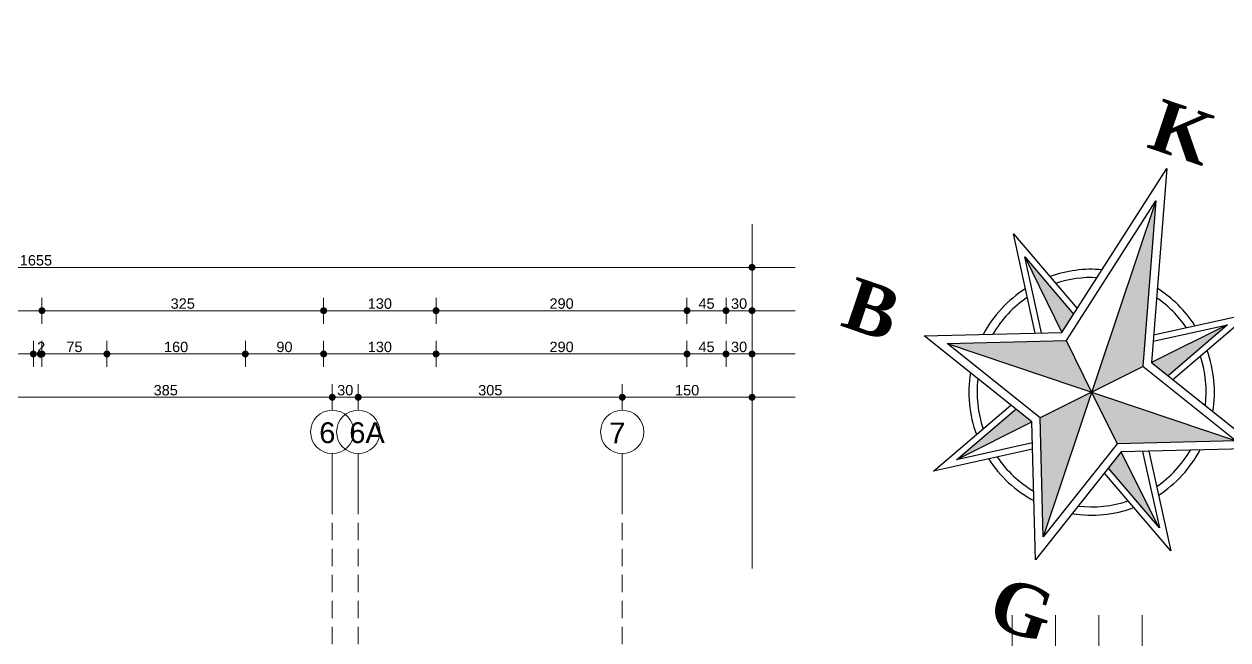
# Model space of a CAD drawing. Header units: millimetres. Extents: x 38129 to 72024, y -56282 to 16512.
# Drawn here: x 51992 to 53383, y -43069 to -42358 of the extents above; entities that cross this region are included whole.
import ezdxf

# ---------------------------------------------------------------- set-up
doc = ezdxf.new("R2010")
doc.units = ezdxf.units.MM
doc.linetypes.add('HIDDEN', pattern=[0.375, 0.25, -0.125])
for name, color, linetype, lineweight in [('AKS', 55, 'HIDDEN', 0), ('DIŞÖLÇÜ', 37, 'Continuous', 0), ('DÖŞEME', 4, 'Continuous', 15), ('dışölçü', 32, 'Continuous', 25)]:
    doc.layers.add(name, color=color, linetype=linetype, lineweight=lineweight)
doc.styles.add('icdisolcu_yazi', font='arial.ttf')
doc.styles.add('MALİ1', font='timesbd.ttf')
doc.styles.get("Standard").update_dxf_attribs({"font": 'arial.ttf'})
doc.dimstyles.new('İç Ölçü', dxfattribs={"dimtxt": 12, "dimasz": 8, "dimexe": 5, "dimexo": 0, "dimgap": 2, "dimtad": 1, "dimdec": 0, "dimzin": 12, "dimdsep": 46, "dimtxsty": 'icdisolcu_yazi', "dimblk": 'DOT', "dimcen": 8, "dimdle": 5, "dimclrd": 256, "dimclre": 256, "dimclrt": 7, "dimadec": 0, "dimazin": 3, "dimtfac": 1, "dimtdec": 0, "dimtix": 1, "dimtmove": 2, "dimatfit": 3, "dimldrblk": 'DOT', "dimfxl": 0, "dimtolj": 1, "dimtzin": 0, "dimlwd": -1, "dimlwe": -1, "dimarcsym": 0})

# ---------------------------------------------------------------- blocks, each defined once
blk = doc.blocks.new('KUZEY İŞARETİ')
at = {"layer": 'DÖŞEME'}
h = blk.add_hatch(color=256, dxfattribs=at)
h.paths.add_polyline_path([(0, -74.01), (-19.77, -19.77), (0, 0)])
h.paths.add_polyline_path([(74.01, 0), (19.77, -19.77), (0, 0)])
h.paths.add_polyline_path([(19.59, 19.59), (0, 0), (0, 97.96)])
h.paths.add_polyline_path([(-74.01, 0), (-19.77, 19.77), (0, 0)])
h = blk.add_hatch(color=256, dxfattribs=at)
h.paths.add_polyline_path([(-51.67, -51.83), (-32.27, -19.48), (-22.9, -22.9)])
h.paths.add_polyline_path([(51.84, -51.76), (19.46, -32.33), (22.9, -22.9)])
h.paths.add_polyline_path([(32.6, 19.36), (22.9, 22.9), (52.03, 51.88), (52.15, 51.95)])
h.paths.add_polyline_path([(-22.9, 22.9), (-51.67, 51.83), (-51.75, 51.95), (-20.35, 33.11)])
for p, q in [((0, 97.96), (0, -74.01)), ((-51.67, 51.83), (-22.9, 22.9)), ((52.03, 51.88), (22.9, 22.9)), ((19.77, 19.77), (-19.77, -19.77)), ((-19.77, 19.77), (0, 0)), ((-74.01, 0), (74.01, 0)), ((0, 0), (19.77, -19.77)), ((-51.67, -51.83), (-22.9, -22.9)), ((51.84, -51.76), (22.9, -22.9))]:
    blk.add_line(p, q)
for points in [[(-22.9, 22.9), (0, 114.49), (22.9, 22.9), (85.73, 0), (22.9, -22.9), (0, -85.73), (-22.9, -22.9), (-85.73, 0)], [(-19.52, 19.86), (0, 97.96), (19.52, 19.86), (74.01, 0), (19.77, -19.77), (0, -74.01), (-19.77, -19.77), (-74.01, 0)]]:
    blk.add_lwpolyline(points, close=True)
for points in [[(-35.15, 18.44), (-60.52, 60.72), (-19.58, 36.16)], [(19.64, 35.95), (60.92, 60.72), (35.48, 18.31)], [(-32.27, 19.48), (-51.75, 51.95), (-20.35, 33.11)], [(20.4, 32.9), (52.15, 51.95), (32.6, 19.36)], [(-18.34, -35.41), (-60.52, -60.72), (-35.15, -18.44)], [(-19.39, -32.53), (-51.75, -51.95), (-32.27, -19.48)], [(35.48, -18.31), (60.92, -60.72), (18.41, -35.21)], [(32.6, -19.36), (52.15, -51.95), (19.46, -32.33)]]:
    blk.add_lwpolyline(points)
for radius, start, end in [(59.62, 103.72159, 128.48425), (55.61, 105.91894, 126.92698), (59.62, 51.30105, 76.27841), (55.61, 52.84041, 74.08106), (59.62, 141.22955, 170.53007), (59.62, 9.46993, 38.41262), (55.61, 142.76296, 168.1645), (55.61, 11.8355, 36.84936), (59.62, 189.46993, 218.77045), (55.61, 191.8355, 217.23704), (55.61, 323.15064, 348.1645), (59.62, 321.58738, 350.53007), (59.62, 231.51575, 260.53007), (55.61, 233.07302, 258.1645), (59.62, 279.46993, 308.69895), (55.61, 281.8355, 307.15959)]:
    blk.add_arc((0, 0), radius, start, end)
at = {"style": 'MALİ1'}
for s, p in [('K', (-13.15, 121.07)), ('B', (-126.55, -8.33)), ('D', (92.59, -8.33)), ('G', (-13.15, -123.15))]:
    blk.add_text(s, height=25, dxfattribs=at).set_placement(p)
blk = doc.blocks.new('_Dot')
at = {"color": 0, "lineweight": -2}
blk.add_line((-0.5, 0), (-1, 0), dxfattribs=at)
at = {"color": 0, "lineweight": 30, "const_width": 0.5}
blk.add_lwpolyline([(-0.25, 0, 1), (0.25, 0, 1)], format="xyb", close=True, dxfattribs=at)
blk = doc.blocks.new('*D1549')
at = {"layer": 'Defpoints', "color": 0, "lineweight": 120, "transparency": 16777216}
for p in [(51963.7, -42788.7), (52348.5, -42788.7), (52348.5, -42788.7)]:
    blk.add_point(p, dxfattribs=at)
at = {"layer": 'DIŞÖLÇÜ', "transparency": 16777216}
for p, q in [((51963.7, -42788.7), (51963.7, -42783.7)), ((52348.5, -42788.7), (52348.5, -42783.7))]:
    blk.add_line(p, q, dxfattribs=at)
at = {"layer": 'DIŞÖLÇÜ', "linetype": 'Continuous', "transparency": 16777216}
blk.add_line((51971.7, -42788.7), (52340.5, -42788.7), dxfattribs=at)
at = {"layer": 'DIŞÖLÇÜ', "transparency": 16777216, "xscale": 8, "yscale": 8, "zscale": 8, "rotation": 180}
blk.add_blockref('_Dot', (51963.7, -42788.7), dxfattribs=at)
at = {"layer": 'DIŞÖLÇÜ', "transparency": 16777216, "xscale": 8, "yscale": 8, "zscale": 8}
blk.add_blockref('_Dot', (52348.5, -42788.7), dxfattribs=at)
at = {"layer": 'DIŞÖLÇÜ', "color": 7, "transparency": 16777216, "insert": (52156.1, -42780.6), "char_height": 12, "attachment_point": 5, "style": 'icdisolcu_yazi'}
blk.add_mtext('\\A1;385', dxfattribs=at)
blk = doc.blocks.new('*D1550')
at = {"layer": 'Defpoints', "color": 0, "lineweight": 120, "transparency": 16777216}
for p in [(52378.5, -42788.7), (52683.6, -42788.7), (52683.6, -42788.7)]:
    blk.add_point(p, dxfattribs=at)
at = {"layer": 'DIŞÖLÇÜ', "transparency": 16777216}
for p, q in [((52378.5, -42788.7), (52378.5, -42783.7)), ((52683.6, -42788.7), (52683.6, -42783.7))]:
    blk.add_line(p, q, dxfattribs=at)
at = {"layer": 'DIŞÖLÇÜ', "linetype": 'Continuous', "transparency": 16777216}
blk.add_line((52386.5, -42788.7), (52675.6, -42788.7), dxfattribs=at)
at = {"layer": 'DIŞÖLÇÜ', "transparency": 16777216, "xscale": 8, "yscale": 8, "zscale": 8, "rotation": 180}
blk.add_blockref('_Dot', (52378.5, -42788.7), dxfattribs=at)
at = {"layer": 'DIŞÖLÇÜ', "transparency": 16777216, "xscale": 8, "yscale": 8, "zscale": 8}
blk.add_blockref('_Dot', (52683.6, -42788.7), dxfattribs=at)
at = {"layer": 'DIŞÖLÇÜ', "color": 7, "transparency": 16777216, "insert": (52531.1, -42780.6), "char_height": 12, "attachment_point": 5, "style": 'icdisolcu_yazi'}
blk.add_mtext('\\A1;305', dxfattribs=at)
blk = doc.blocks.new('*D1551')
at = {"layer": 'Defpoints', "color": 0, "lineweight": 120, "transparency": 16777216}
for p in [(52683.6, -42788.7), (52833.6, -42788.7), (52833.6, -42788.7)]:
    blk.add_point(p, dxfattribs=at)
at = {"layer": 'DIŞÖLÇÜ', "transparency": 16777216}
for p, q in [((52683.6, -42788.7), (52683.6, -42783.7)), ((52833.6, -42788.7), (52833.6, -42783.7))]:
    blk.add_line(p, q, dxfattribs=at)
at = {"layer": 'DIŞÖLÇÜ', "linetype": 'Continuous', "transparency": 16777216}
blk.add_line((52691.6, -42788.7), (52825.6, -42788.7), dxfattribs=at)
at = {"layer": 'DIŞÖLÇÜ', "transparency": 16777216, "xscale": 8, "yscale": 8, "zscale": 8, "rotation": 180}
blk.add_blockref('_Dot', (52683.6, -42788.7), dxfattribs=at)
at = {"layer": 'DIŞÖLÇÜ', "transparency": 16777216, "xscale": 8, "yscale": 8, "zscale": 8}
blk.add_blockref('_Dot', (52833.6, -42788.7), dxfattribs=at)
at = {"layer": 'DIŞÖLÇÜ', "color": 7, "transparency": 16777216, "insert": (52758.6, -42780.6), "char_height": 12, "attachment_point": 5, "style": 'icdisolcu_yazi'}
blk.add_mtext('\\A1;150', dxfattribs=at)
blk = doc.blocks.new('*D1582')
at = {"layer": 'Defpoints', "color": 0, "lineweight": 120, "transparency": 16777216}
for p in [(51883.1, -42738.7), (52003.1, -42738.7), (52003.1, -42738.7)]:
    blk.add_point(p, dxfattribs=at)
at = {"layer": 'DIŞÖLÇÜ', "transparency": 16777216}
for p, q in [((51883.1, -42738.7), (51883.1, -42733.7)), ((52003.1, -42738.7), (52003.1, -42733.7))]:
    blk.add_line(p, q, dxfattribs=at)
at = {"layer": 'DIŞÖLÇÜ', "linetype": 'Continuous', "transparency": 16777216}
blk.add_line((51891.1, -42738.7), (51995.1, -42738.7), dxfattribs=at)
at = {"layer": 'DIŞÖLÇÜ', "transparency": 16777216, "xscale": 8, "yscale": 8, "zscale": 8, "rotation": 180}
blk.add_blockref('_Dot', (51883.1, -42738.7), dxfattribs=at)
at = {"layer": 'DIŞÖLÇÜ', "transparency": 16777216, "xscale": 8, "yscale": 8, "zscale": 8}
blk.add_blockref('_Dot', (52003.1, -42738.7), dxfattribs=at)
at = {"layer": 'DIŞÖLÇÜ', "color": 7, "transparency": 16777216, "insert": (51943.1, -42730.6), "char_height": 12, "attachment_point": 5, "style": 'icdisolcu_yazi'}
blk.add_mtext('\\A1;120', dxfattribs=at)
blk = doc.blocks.new('*D1583')
at = {"layer": 'Defpoints', "color": 0, "lineweight": 120, "transparency": 16777216}
for p in [(52011.1, -42738.7), (52013.1, -42738.7), (52013.1, -42738.7)]:
    blk.add_point(p, dxfattribs=at)
at = {"layer": 'DIŞÖLÇÜ', "linetype": 'Continuous', "transparency": 16777216}
for p, q in [((52003.1, -42738.7), (51995.1, -42738.7)), ((52011.1, -42738.7), (52013.1, -42738.7)), ((52021.1, -42738.7), (52029.1, -42738.7))]:
    blk.add_line(p, q, dxfattribs=at)
at = {"layer": 'DIŞÖLÇÜ', "transparency": 16777216}
for p, q in [((52011.1, -42738.7), (52011.1, -42743.7)), ((52013.1, -42738.7), (52013.1, -42743.7))]:
    blk.add_line(p, q, dxfattribs=at)
at = {"layer": 'DIŞÖLÇÜ', "transparency": 16777216, "xscale": 8, "yscale": 8, "zscale": 8}
blk.add_blockref('_Dot', (52011.1, -42738.7), dxfattribs=at)
at = {"layer": 'DIŞÖLÇÜ', "transparency": 16777216, "xscale": 8, "yscale": 8, "zscale": 8, "rotation": 180}
blk.add_blockref('_Dot', (52013.1, -42738.7), dxfattribs=at)
at = {"layer": 'DIŞÖLÇÜ', "color": 7, "transparency": 16777216, "insert": (52012.1, -42730.7), "char_height": 12, "attachment_point": 5, "style": 'icdisolcu_yazi'}
blk.add_mtext('\\A1;2', dxfattribs=at)
blk = doc.blocks.new('*D1584')
at = {"layer": 'Defpoints', "color": 0, "lineweight": 120, "transparency": 16777216}
for p in [(52013.1, -42738.7), (52088.1, -42738.7), (52088.1, -42738.7)]:
    blk.add_point(p, dxfattribs=at)
at = {"layer": 'DIŞÖLÇÜ', "transparency": 16777216}
for p, q in [((52013.1, -42738.7), (52013.1, -42733.7)), ((52088.1, -42738.7), (52088.1, -42733.7))]:
    blk.add_line(p, q, dxfattribs=at)
at = {"layer": 'DIŞÖLÇÜ', "linetype": 'Continuous', "transparency": 16777216}
blk.add_line((52021.1, -42738.7), (52080.1, -42738.7), dxfattribs=at)
at = {"layer": 'DIŞÖLÇÜ', "transparency": 16777216, "xscale": 8, "yscale": 8, "zscale": 8, "rotation": 180}
blk.add_blockref('_Dot', (52013.1, -42738.7), dxfattribs=at)
at = {"layer": 'DIŞÖLÇÜ', "transparency": 16777216, "xscale": 8, "yscale": 8, "zscale": 8}
blk.add_blockref('_Dot', (52088.1, -42738.7), dxfattribs=at)
at = {"layer": 'DIŞÖLÇÜ', "color": 7, "transparency": 16777216, "insert": (52050.6, -42730.6), "char_height": 12, "attachment_point": 5, "style": 'icdisolcu_yazi'}
blk.add_mtext('\\A1;75', dxfattribs=at)
blk = doc.blocks.new('*D1585')
at = {"layer": 'Defpoints', "color": 0, "lineweight": 120, "transparency": 16777216}
for p in [(52088.1, -42738.7), (52248.1, -42738.7), (52248.1, -42738.7)]:
    blk.add_point(p, dxfattribs=at)
at = {"layer": 'DIŞÖLÇÜ', "transparency": 16777216}
for p, q in [((52088.1, -42738.7), (52088.1, -42733.7)), ((52248.1, -42738.7), (52248.1, -42733.7))]:
    blk.add_line(p, q, dxfattribs=at)
at = {"layer": 'DIŞÖLÇÜ', "linetype": 'Continuous', "transparency": 16777216}
blk.add_line((52096.1, -42738.7), (52240.1, -42738.7), dxfattribs=at)
at = {"layer": 'DIŞÖLÇÜ', "transparency": 16777216, "xscale": 8, "yscale": 8, "zscale": 8, "rotation": 180}
blk.add_blockref('_Dot', (52088.1, -42738.7), dxfattribs=at)
at = {"layer": 'DIŞÖLÇÜ', "transparency": 16777216, "xscale": 8, "yscale": 8, "zscale": 8}
blk.add_blockref('_Dot', (52248.1, -42738.7), dxfattribs=at)
at = {"layer": 'DIŞÖLÇÜ', "color": 7, "transparency": 16777216, "insert": (52168.1, -42730.6), "char_height": 12, "attachment_point": 5, "style": 'icdisolcu_yazi'}
blk.add_mtext('\\A1;160', dxfattribs=at)
blk = doc.blocks.new('*D1586')
at = {"layer": 'Defpoints', "color": 0, "lineweight": 120, "transparency": 16777216}
for p in [(52248.1, -42738.7), (52338.5, -42738.7), (52338.5, -42738.7)]:
    blk.add_point(p, dxfattribs=at)
at = {"layer": 'DIŞÖLÇÜ', "transparency": 16777216}
for p, q in [((52248.1, -42738.7), (52248.1, -42733.7)), ((52338.5, -42738.7), (52338.5, -42733.7))]:
    blk.add_line(p, q, dxfattribs=at)
at = {"layer": 'DIŞÖLÇÜ', "linetype": 'Continuous', "transparency": 16777216}
blk.add_line((52256.1, -42738.7), (52330.5, -42738.7), dxfattribs=at)
at = {"layer": 'DIŞÖLÇÜ', "transparency": 16777216, "xscale": 8, "yscale": 8, "zscale": 8, "rotation": 180}
blk.add_blockref('_Dot', (52248.1, -42738.7), dxfattribs=at)
at = {"layer": 'DIŞÖLÇÜ', "transparency": 16777216, "xscale": 8, "yscale": 8, "zscale": 8}
blk.add_blockref('_Dot', (52338.5, -42738.7), dxfattribs=at)
at = {"layer": 'DIŞÖLÇÜ', "color": 7, "transparency": 16777216, "insert": (52293.3, -42730.6), "char_height": 12, "attachment_point": 5, "style": 'icdisolcu_yazi'}
blk.add_mtext('\\A1;90', dxfattribs=at)
blk = doc.blocks.new('*D1587')
at = {"layer": 'Defpoints', "color": 0, "lineweight": 120, "transparency": 16777216}
for p in [(52338.5, -42738.7), (52468.5, -42738.7), (52468.5, -42738.7)]:
    blk.add_point(p, dxfattribs=at)
at = {"layer": 'DIŞÖLÇÜ', "transparency": 16777216}
for p, q in [((52338.5, -42738.7), (52338.5, -42733.7)), ((52468.5, -42738.7), (52468.5, -42733.7))]:
    blk.add_line(p, q, dxfattribs=at)
at = {"layer": 'DIŞÖLÇÜ', "linetype": 'Continuous', "transparency": 16777216}
blk.add_line((52346.5, -42738.7), (52460.5, -42738.7), dxfattribs=at)
at = {"layer": 'DIŞÖLÇÜ', "transparency": 16777216, "xscale": 8, "yscale": 8, "zscale": 8, "rotation": 180}
blk.add_blockref('_Dot', (52338.5, -42738.7), dxfattribs=at)
at = {"layer": 'DIŞÖLÇÜ', "transparency": 16777216, "xscale": 8, "yscale": 8, "zscale": 8}
blk.add_blockref('_Dot', (52468.5, -42738.7), dxfattribs=at)
at = {"layer": 'DIŞÖLÇÜ', "color": 7, "transparency": 16777216, "insert": (52403.5, -42730.6), "char_height": 12, "attachment_point": 5, "style": 'icdisolcu_yazi'}
blk.add_mtext('\\A1;130', dxfattribs=at)
blk = doc.blocks.new('*D1588')
at = {"layer": 'Defpoints', "color": 0, "lineweight": 120, "transparency": 16777216}
for p in [(52468.5, -42738.7), (52758.4, -42738.7), (52758.4, -42738.7)]:
    blk.add_point(p, dxfattribs=at)
at = {"layer": 'DIŞÖLÇÜ', "transparency": 16777216}
for p, q in [((52468.5, -42738.7), (52468.5, -42733.7)), ((52758.4, -42738.7), (52758.4, -42733.7))]:
    blk.add_line(p, q, dxfattribs=at)
at = {"layer": 'DIŞÖLÇÜ', "linetype": 'Continuous', "transparency": 16777216}
blk.add_line((52476.5, -42738.7), (52750.4, -42738.7), dxfattribs=at)
at = {"layer": 'DIŞÖLÇÜ', "transparency": 16777216, "xscale": 8, "yscale": 8, "zscale": 8, "rotation": 180}
blk.add_blockref('_Dot', (52468.5, -42738.7), dxfattribs=at)
at = {"layer": 'DIŞÖLÇÜ', "transparency": 16777216, "xscale": 8, "yscale": 8, "zscale": 8}
blk.add_blockref('_Dot', (52758.4, -42738.7), dxfattribs=at)
at = {"layer": 'DIŞÖLÇÜ', "color": 7, "transparency": 16777216, "insert": (52613.5, -42730.6), "char_height": 12, "attachment_point": 5, "style": 'icdisolcu_yazi'}
blk.add_mtext('\\A1;290', dxfattribs=at)
blk = doc.blocks.new('*D1589')
at = {"layer": 'Defpoints', "color": 0, "lineweight": 120, "transparency": 16777216}
for p in [(52758.4, -42738.7), (52803.5, -42738.7), (52803.5, -42738.7)]:
    blk.add_point(p, dxfattribs=at)
at = {"layer": 'DIŞÖLÇÜ', "transparency": 16777216}
for p, q in [((52758.4, -42738.7), (52758.4, -42733.7)), ((52803.5, -42738.7), (52803.5, -42733.7))]:
    blk.add_line(p, q, dxfattribs=at)
at = {"layer": 'DIŞÖLÇÜ', "linetype": 'Continuous', "transparency": 16777216}
blk.add_line((52766.4, -42738.7), (52795.5, -42738.7), dxfattribs=at)
at = {"layer": 'DIŞÖLÇÜ', "transparency": 16777216, "xscale": 8, "yscale": 8, "zscale": 8, "rotation": 180}
blk.add_blockref('_Dot', (52758.4, -42738.7), dxfattribs=at)
at = {"layer": 'DIŞÖLÇÜ', "transparency": 16777216, "xscale": 8, "yscale": 8, "zscale": 8}
blk.add_blockref('_Dot', (52803.5, -42738.7), dxfattribs=at)
at = {"layer": 'DIŞÖLÇÜ', "color": 7, "transparency": 16777216, "insert": (52781, -42730.6), "char_height": 12, "attachment_point": 5, "style": 'icdisolcu_yazi'}
blk.add_mtext('\\A1;45', dxfattribs=at)
blk = doc.blocks.new('*D1590')
at = {"layer": 'Defpoints', "color": 0, "lineweight": 120, "transparency": 16777216}
for p in [(52803.5, -42738.7), (52833.6, -42738.7), (52833.6, -42738.7)]:
    blk.add_point(p, dxfattribs=at)
at = {"layer": 'DIŞÖLÇÜ', "transparency": 16777216}
for p, q in [((52803.5, -42738.7), (52803.5, -42733.7)), ((52833.6, -42738.7), (52833.6, -42733.7))]:
    blk.add_line(p, q, dxfattribs=at)
at = {"layer": 'DIŞÖLÇÜ', "linetype": 'Continuous', "transparency": 16777216}
blk.add_line((52811.5, -42738.7), (52825.6, -42738.7), dxfattribs=at)
at = {"layer": 'DIŞÖLÇÜ', "transparency": 16777216, "xscale": 8, "yscale": 8, "zscale": 8, "rotation": 180}
blk.add_blockref('_Dot', (52803.5, -42738.7), dxfattribs=at)
at = {"layer": 'DIŞÖLÇÜ', "transparency": 16777216, "xscale": 8, "yscale": 8, "zscale": 8}
blk.add_blockref('_Dot', (52833.6, -42738.7), dxfattribs=at)
at = {"layer": 'DIŞÖLÇÜ', "color": 7, "transparency": 16777216, "insert": (52818.6, -42730.6), "char_height": 12, "attachment_point": 5, "style": 'icdisolcu_yazi'}
blk.add_mtext('\\A1;30', dxfattribs=at)
blk = doc.blocks.new('*D1591')
at = {"layer": 'Defpoints', "color": 0, "lineweight": 120, "transparency": 16777216}
for p in [(52803.5, -42688.7), (52803.5, -42688.7), (52833.6, -42688.7)]:
    blk.add_point(p, dxfattribs=at)
at = {"layer": 'DIŞÖLÇÜ', "transparency": 16777216}
for p, q in [((52803.5, -42688.7), (52803.5, -42683.7)), ((52833.6, -42688.7), (52833.6, -42683.7))]:
    blk.add_line(p, q, dxfattribs=at)
at = {"layer": 'DIŞÖLÇÜ', "linetype": 'Continuous', "transparency": 16777216}
blk.add_line((52825.6, -42688.7), (52811.5, -42688.7), dxfattribs=at)
at = {"layer": 'DIŞÖLÇÜ', "transparency": 16777216, "xscale": 8, "yscale": 8, "zscale": 8, "rotation": 180}
blk.add_blockref('_Dot', (52803.5, -42688.7), dxfattribs=at)
at = {"layer": 'DIŞÖLÇÜ', "transparency": 16777216, "xscale": 8, "yscale": 8, "zscale": 8}
blk.add_blockref('_Dot', (52833.6, -42688.7), dxfattribs=at)
at = {"layer": 'DIŞÖLÇÜ', "color": 7, "transparency": 16777216, "insert": (52818.6, -42680.6), "char_height": 12, "attachment_point": 5, "style": 'icdisolcu_yazi'}
blk.add_mtext('\\A1;30', dxfattribs=at)
blk = doc.blocks.new('*D1592')
at = {"layer": 'Defpoints', "color": 0, "lineweight": 120, "transparency": 16777216}
for p in [(52758.4, -42688.7), (52758.4, -42688.7), (52803.5, -42688.7)]:
    blk.add_point(p, dxfattribs=at)
at = {"layer": 'DIŞÖLÇÜ', "transparency": 16777216}
for p, q in [((52758.4, -42688.7), (52758.4, -42683.7)), ((52803.5, -42688.7), (52803.5, -42683.7))]:
    blk.add_line(p, q, dxfattribs=at)
at = {"layer": 'DIŞÖLÇÜ', "linetype": 'Continuous', "transparency": 16777216}
blk.add_line((52795.5, -42688.7), (52766.4, -42688.7), dxfattribs=at)
at = {"layer": 'DIŞÖLÇÜ', "transparency": 16777216, "xscale": 8, "yscale": 8, "zscale": 8, "rotation": 180}
blk.add_blockref('_Dot', (52758.4, -42688.7), dxfattribs=at)
at = {"layer": 'DIŞÖLÇÜ', "transparency": 16777216, "xscale": 8, "yscale": 8, "zscale": 8}
blk.add_blockref('_Dot', (52803.5, -42688.7), dxfattribs=at)
at = {"layer": 'DIŞÖLÇÜ', "color": 7, "transparency": 16777216, "insert": (52781, -42680.6), "char_height": 12, "attachment_point": 5, "style": 'icdisolcu_yazi'}
blk.add_mtext('\\A1;45', dxfattribs=at)
blk = doc.blocks.new('*D1593')
at = {"layer": 'Defpoints', "color": 0, "lineweight": 120, "transparency": 16777216}
for p in [(52468.5, -42688.7), (52468.5, -42688.7), (52758.4, -42688.7)]:
    blk.add_point(p, dxfattribs=at)
at = {"layer": 'DIŞÖLÇÜ', "transparency": 16777216}
for p, q in [((52468.5, -42688.7), (52468.5, -42683.7)), ((52758.4, -42688.7), (52758.4, -42683.7))]:
    blk.add_line(p, q, dxfattribs=at)
at = {"layer": 'DIŞÖLÇÜ', "linetype": 'Continuous', "transparency": 16777216}
blk.add_line((52750.4, -42688.7), (52476.5, -42688.7), dxfattribs=at)
at = {"layer": 'DIŞÖLÇÜ', "transparency": 16777216, "xscale": 8, "yscale": 8, "zscale": 8, "rotation": 180}
blk.add_blockref('_Dot', (52468.5, -42688.7), dxfattribs=at)
at = {"layer": 'DIŞÖLÇÜ', "transparency": 16777216, "xscale": 8, "yscale": 8, "zscale": 8}
blk.add_blockref('_Dot', (52758.4, -42688.7), dxfattribs=at)
at = {"layer": 'DIŞÖLÇÜ', "color": 7, "transparency": 16777216, "insert": (52613.5, -42680.6), "char_height": 12, "attachment_point": 5, "style": 'icdisolcu_yazi'}
blk.add_mtext('\\A1;290', dxfattribs=at)
blk = doc.blocks.new('*D1594')
at = {"layer": 'Defpoints', "color": 0, "lineweight": 120, "transparency": 16777216}
for p in [(52338.5, -42688.7), (52338.5, -42688.7), (52468.5, -42688.7)]:
    blk.add_point(p, dxfattribs=at)
at = {"layer": 'DIŞÖLÇÜ', "transparency": 16777216}
for p, q in [((52338.5, -42688.7), (52338.5, -42683.7)), ((52468.5, -42688.7), (52468.5, -42683.7))]:
    blk.add_line(p, q, dxfattribs=at)
at = {"layer": 'DIŞÖLÇÜ', "linetype": 'Continuous', "transparency": 16777216}
blk.add_line((52460.5, -42688.7), (52346.5, -42688.7), dxfattribs=at)
at = {"layer": 'DIŞÖLÇÜ', "transparency": 16777216, "xscale": 8, "yscale": 8, "zscale": 8, "rotation": 180}
blk.add_blockref('_Dot', (52338.5, -42688.7), dxfattribs=at)
at = {"layer": 'DIŞÖLÇÜ', "transparency": 16777216, "xscale": 8, "yscale": 8, "zscale": 8}
blk.add_blockref('_Dot', (52468.5, -42688.7), dxfattribs=at)
at = {"layer": 'DIŞÖLÇÜ', "color": 7, "transparency": 16777216, "insert": (52403.5, -42680.6), "char_height": 12, "attachment_point": 5, "style": 'icdisolcu_yazi'}
blk.add_mtext('\\A1;130', dxfattribs=at)
blk = doc.blocks.new('*D1595')
at = {"layer": 'Defpoints', "color": 0, "lineweight": 120, "transparency": 16777216}
for p in [(52013.1, -42688.7), (52013.1, -42688.7), (52338.5, -42688.7)]:
    blk.add_point(p, dxfattribs=at)
at = {"layer": 'DIŞÖLÇÜ', "transparency": 16777216}
for p, q in [((52013.1, -42688.7), (52013.1, -42683.7)), ((52338.5, -42688.7), (52338.5, -42683.7))]:
    blk.add_line(p, q, dxfattribs=at)
at = {"layer": 'DIŞÖLÇÜ', "linetype": 'Continuous', "transparency": 16777216}
blk.add_line((52330.5, -42688.7), (52021.1, -42688.7), dxfattribs=at)
at = {"layer": 'DIŞÖLÇÜ', "transparency": 16777216, "xscale": 8, "yscale": 8, "zscale": 8, "rotation": 180}
blk.add_blockref('_Dot', (52013.1, -42688.7), dxfattribs=at)
at = {"layer": 'DIŞÖLÇÜ', "transparency": 16777216, "xscale": 8, "yscale": 8, "zscale": 8}
blk.add_blockref('_Dot', (52338.5, -42688.7), dxfattribs=at)
at = {"layer": 'DIŞÖLÇÜ', "color": 7, "transparency": 16777216, "insert": (52175.8, -42680.6), "char_height": 12, "attachment_point": 5, "style": 'icdisolcu_yazi'}
blk.add_mtext('\\A1;325', dxfattribs=at)
blk = doc.blocks.new('*D1596')
at = {"layer": 'Defpoints', "color": 0, "lineweight": 120, "transparency": 16777216}
for p in [(51798.3, -42688.7), (51798.3, -42688.7), (52013.1, -42688.7)]:
    blk.add_point(p, dxfattribs=at)
at = {"layer": 'DIŞÖLÇÜ', "transparency": 16777216}
for p, q in [((51798.3, -42688.7), (51798.3, -42683.7)), ((52013.1, -42688.7), (52013.1, -42683.7))]:
    blk.add_line(p, q, dxfattribs=at)
at = {"layer": 'DIŞÖLÇÜ', "linetype": 'Continuous', "transparency": 16777216}
blk.add_line((52005.1, -42688.7), (51806.3, -42688.7), dxfattribs=at)
at = {"layer": 'DIŞÖLÇÜ', "transparency": 16777216, "xscale": 8, "yscale": 8, "zscale": 8, "rotation": 180}
blk.add_blockref('_Dot', (51798.3, -42688.7), dxfattribs=at)
at = {"layer": 'DIŞÖLÇÜ', "transparency": 16777216, "xscale": 8, "yscale": 8, "zscale": 8}
blk.add_blockref('_Dot', (52013.1, -42688.7), dxfattribs=at)
at = {"layer": 'DIŞÖLÇÜ', "color": 7, "transparency": 16777216, "insert": (51905.7, -42680.6), "char_height": 12, "attachment_point": 5, "style": 'icdisolcu_yazi'}
blk.add_mtext('\\A1;215', dxfattribs=at)
blk = doc.blocks.new('*D1598')
at = {"layer": 'Defpoints', "color": 0, "lineweight": 120, "transparency": 16777216}
for p in [(51178.5, -42638.7), (52833.6, -42638.7), (52833.6, -42638.7)]:
    blk.add_point(p, dxfattribs=at)
at = {"layer": 'DIŞÖLÇÜ', "transparency": 16777216}
for p, q in [((51178.5, -42638.7), (51178.5, -42633.7)), ((52833.6, -42638.7), (52833.6, -42633.7))]:
    blk.add_line(p, q, dxfattribs=at)
at = {"layer": 'DIŞÖLÇÜ', "linetype": 'Continuous', "transparency": 16777216}
blk.add_line((51186.5, -42638.7), (52825.6, -42638.7), dxfattribs=at)
at = {"layer": 'DIŞÖLÇÜ', "transparency": 16777216, "xscale": 8, "yscale": 8, "zscale": 8, "rotation": 180}
blk.add_blockref('_Dot', (51178.5, -42638.7), dxfattribs=at)
at = {"layer": 'DIŞÖLÇÜ', "transparency": 16777216, "xscale": 8, "yscale": 8, "zscale": 8}
blk.add_blockref('_Dot', (52833.6, -42638.7), dxfattribs=at)
at = {"layer": 'DIŞÖLÇÜ', "color": 7, "transparency": 16777216, "insert": (52006.1, -42630.6), "char_height": 12, "attachment_point": 5, "style": 'icdisolcu_yazi'}
blk.add_mtext('\\A1;1655', dxfattribs=at)
blk = doc.blocks.new('*D1735')
at = {"layer": 'Defpoints', "color": 0, "lineweight": 120, "transparency": 16777216}
for p in [(52348.5, -42788.7), (52378.5, -42788.7), (52378.5, -42788.7)]:
    blk.add_point(p, dxfattribs=at)
at = {"layer": 'DIŞÖLÇÜ', "transparency": 16777216}
for p, q in [((52348.5, -42788.7), (52348.5, -42783.7)), ((52378.5, -42788.7), (52378.5, -42783.7))]:
    blk.add_line(p, q, dxfattribs=at)
at = {"layer": 'DIŞÖLÇÜ', "linetype": 'Continuous', "transparency": 16777216}
blk.add_line((52356.5, -42788.7), (52370.5, -42788.7), dxfattribs=at)
at = {"layer": 'DIŞÖLÇÜ', "transparency": 16777216, "xscale": 8, "yscale": 8, "zscale": 8, "rotation": 180}
blk.add_blockref('_Dot', (52348.5, -42788.7), dxfattribs=at)
at = {"layer": 'DIŞÖLÇÜ', "transparency": 16777216, "xscale": 8, "yscale": 8, "zscale": 8}
blk.add_blockref('_Dot', (52378.5, -42788.7), dxfattribs=at)
at = {"layer": 'DIŞÖLÇÜ', "color": 7, "transparency": 16777216, "insert": (52363.5, -42780.6), "char_height": 12, "attachment_point": 5, "style": 'icdisolcu_yazi'}
blk.add_mtext('\\A1;30', dxfattribs=at)

msp = doc.modelspace()

# ---------------------------------------------------------------- linework, layer by layer
at = {"layer": 'AKS', "ltscale": 80}
for p, q in [((52348.5, -42903.7), (52348.5, -45280.4)), ((52378.5, -42903.7), (52378.5, -45280.4)), ((52683.6, -42903.7), (52683.6, -45280.4))]:
    msp.add_line(p, q, dxfattribs=at)
at = {"layer": 'DIŞÖLÇÜ'}
for p, q in [((52833.6, -42588.7), (52833.6, -42986.5)), ((51128.5, -42638.7), (52883.6, -42638.7)), ((52013.1, -42673.7), (52013.1, -42703.7)), ((52338.5, -42673.7), (52338.5, -42703.7)), ((52468.5, -42673.7), (52468.5, -42703.7)), ((52758.4, -42673.7), (52758.4, -42703.7)), ((52803.5, -42673.7), (52803.5, -42703.7)), ((51128.5, -42688.7), (52883.6, -42688.7)), ((52003.1, -42723.7), (52003.1, -42753.7)), ((52013.1, -42723.7), (52013.1, -42753.7)), ((52088.1, -42723.7), (52088.1, -42753.7)), ((52248.1, -42723.7), (52248.1, -42753.7)), ((52338.5, -42723.7), (52338.5, -42753.7)), ((52468.5, -42723.7), (52468.5, -42753.7)), ((52758.4, -42723.7), (52758.4, -42753.7)), ((52803.5, -42723.7), (52803.5, -42753.7)), ((51128.5, -42738.7), (52883.6, -42738.7)), ((52348.5, -42773.7), (52348.5, -42803.7)), ((52378.5, -42773.7), (52378.5, -42803.7)), ((52683.6, -42773.7), (52683.6, -42803.7)), ((51128.5, -42788.7), (52883.6, -42788.7)), ((52348.5, -42853.7), (52348.5, -42903.7)), ((52348.5, -42853.7), (52348.5, -42903.7)), ((52378.5, -42853.7), (52378.5, -42903.7)), ((52378.5, -42853.7), (52378.5, -42903.7)), ((52683.6, -42853.7), (52683.6, -42903.7)), ((52683.6, -42853.7), (52683.6, -42903.7)), ((53134.2, -43040.4), (53134.2, -45160.4)), ((53184.2, -43040.4), (53184.2, -45160.4)), ((53234.2, -43040.4), (53234.2, -45160.4)), ((53284.2, -43040.4), (53284.2, -45160.4))]:
    msp.add_line(p, q, dxfattribs=at)
for centre in [(52348.5, -42828.7), (52378.5, -42828.7), (52683.6, -42828.7)]:
    msp.add_circle(centre, 25, dxfattribs=at)

# ---------------------------------------------------------------- block references
at = {"layer": 'dışölçü', "xscale": 2.379999999934821, "yscale": 2.379999999934821, "zscale": 2.379999999934821, "rotation": 341.4124835901688}
msp.add_blockref('KUZEY İŞARETİ', (53226, -42782.8), dxfattribs=at)

# ---------------------------------------------------------------- texts
at = {"layer": 'DIŞÖLÇÜ', "char_height": 24, "width": 425.623, "attachment_point": 7, "rotation": 360}
for s, insert in [('6', (52333.5, -42841.9)), ('6A', (52368.2, -42841.9)), ('7', (52668.6, -42841.9))]:
    msp.add_mtext(s, dxfattribs=dict(at, insert=insert))

# ---------------------------------------------------------------- dimensions: what is measured, and where the dimension line sits
at = {"layer": 'DIŞÖLÇÜ'}
for base, p1, p2, picture, middle in [((52833.6, -42638.7), (51178.5, -42638.7), (52833.6, -42638.7), '*D1598', (52006.1, -42630.6)), ((51798.3, -42688.7), (52013.1, -42688.7), (51798.3, -42688.7), '*D1596', (51905.7, -42680.6)), ((52013.1, -42688.7), (52338.5, -42688.7), (52013.1, -42688.7), '*D1595', (52175.8, -42680.6)), ((52338.5, -42688.7), (52468.5, -42688.7), (52338.5, -42688.7), '*D1594', (52403.5, -42680.6)), ((52468.5, -42688.7), (52758.4, -42688.7), (52468.5, -42688.7), '*D1593', (52613.5, -42680.6)), ((52758.4, -42688.7), (52803.5, -42688.7), (52758.4, -42688.7), '*D1592', (52781, -42680.6)), ((52803.5, -42688.7), (52833.6, -42688.7), (52803.5, -42688.7), '*D1591', (52818.6, -42680.6)), ((52003.1, -42738.7), (51883.1, -42738.7), (52003.1, -42738.7), '*D1582', (51943.1, -42730.6)), ((52013.1, -42738.7), (52011.1, -42738.7), (52013.1, -42738.7), '*D1583', (52012.1, -42730.7)), ((52088.1, -42738.7), (52013.1, -42738.7), (52088.1, -42738.7), '*D1584', (52050.6, -42730.6)), ((52248.1, -42738.7), (52088.1, -42738.7), (52248.1, -42738.7), '*D1585', (52168.1, -42730.6)), ((52338.5, -42738.7), (52248.1, -42738.7), (52338.5, -42738.7), '*D1586', (52293.3, -42730.6)), ((52468.5, -42738.7), (52338.5, -42738.7), (52468.5, -42738.7), '*D1587', (52403.5, -42730.6)), ((52758.4, -42738.7), (52468.5, -42738.7), (52758.4, -42738.7), '*D1588', (52613.5, -42730.6)), ((52803.5, -42738.7), (52758.4, -42738.7), (52803.5, -42738.7), '*D1589', (52781, -42730.6)), ((52833.6, -42738.7), (52803.5, -42738.7), (52833.6, -42738.7), '*D1590', (52818.6, -42730.6)), ((52348.5, -42788.7), (51963.7, -42788.7), (52348.5, -42788.7), '*D1549', (52156.1, -42780.6)), ((52378.5, -42788.7), (52348.5, -42788.7), (52378.5, -42788.7), '*D1735', (52363.5, -42780.6)), ((52683.6, -42788.7), (52378.5, -42788.7), (52683.6, -42788.7), '*D1550', (52531.1, -42780.6)), ((52833.6, -42788.7), (52683.6, -42788.7), (52833.6, -42788.7), '*D1551', (52758.6, -42780.6))]:
    dim = msp.add_linear_dim(base=base, p1=p1, p2=p2, dimstyle='İç Ölçü', dxfattribs=at)
    dim.commit()
    dim.dimension.update_dxf_attribs({"geometry": picture, "text_midpoint": middle})

doc.saveas('drawing.dxf')
